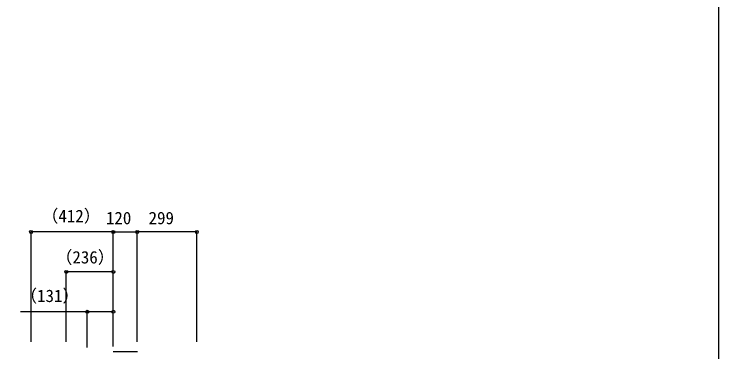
# Model space of a CAD drawing. Units: millimetres, scale not verified. Extents: x -4375 to 4375, y -6498 to 6471.
# Drawn here: x 843 to 4375, y 853 to 2545 of the extents above; entities that cross this region are included whole.
import ezdxf
from ezdxf.enums import TextEntityAlignment as Align

# ---------------------------------------------------------------- set-up
doc = ezdxf.new("R2010")
doc.units = ezdxf.units.MM
doc.header["$LTSCALE"] = 30
for name, color, linetype in [('0-2_YKK_A1', 4, 'Continuous'), ('0-3_YKK_D', 6, 'Continuous'), ('0-4_YKK_ZWAK', 7, 'Continuous')]:
    doc.layers.add(name, color=color, linetype=linetype)
doc.styles.add('ＭＳ ゴシック', font='')
doc.styles.get('ＭＳ ゴシック').set_extended_font_data('MS Gothic')

msp = doc.modelspace()

# ---------------------------------------------------------------- linework, layer by layer
at = {"layer": '0-2_YKK_A1'}
msp.add_line((1459.44, 853.6), (1340.56, 853.6), dxfattribs=at)
for centre, start, end in [((1340.56, 852.6), 90, 176.5), ((1459.44, 852.6), 3.5, 90)]:
    msp.add_arc(centre, 1, start, end, dxfattribs=at)
at = {"layer": '0-3_YKK_D'}
for p, q in [((928, 902.6), (928, 1454.6)), ((1340, 1453.6), (928, 1453.6)), ((1340, 902.6), (1340, 1454.6)), ((1340, 902.6), (1340, 1454.6)), ((1340, 1453.6), (1460, 1453.6)), ((1460, 902.6), (1460, 1454.6)), ((1460, 902.6), (1460, 1454.6)), ((1758.6, 1453.6), (1460, 1453.6)), ((1758.6, 902.6), (1758.6, 1454.6)), ((1103.91, 902.6), (1103.91, 1254.6)), ((1340, 1253.6), (1103.91, 1253.6)), ((1340, 902.6), (1340, 1254.6)), ((1209.32, 875.06), (1209.32, 1054.6)), ((1340, 880.1), (1340, 1054.6))]:
    msp.add_line(p, q, dxfattribs=at)
msp.add_lwpolyline([(1340, 1053.6), (1209.32, 1053.6), (875.14, 1053.6)], dxfattribs=at)
for centre in [(928, 1453.6), (1340, 1453.6), (1340, 1453.6), (1460, 1453.6), (1460, 1453.6), (1758.6, 1453.6), (1103.91, 1253.6), (1340, 1253.6), (1209.32, 1053.6), (1340, 1053.6)]:
    msp.add_circle(centre, 7.5, dxfattribs=at)
at = {"layer": '0-4_YKK_ZWAK'}
msp.add_lwpolyline([(-4375, -6498.4), (4375, -6498.4), (4375, 6251.6)], dxfattribs=at)

# ---------------------------------------------------------------- texts
at = {"layer": '0-3_YKK_D', "style": 'ＭＳ ゴシック'}
for s, p in [('（412）', (979.7, 1483.74)), ('120', (1302.93, 1473.6)), ('299', (1516.81, 1473.6)), ('（236）', (1049.92, 1277.07)), ('（131）', (872.93, 1083.74))]:
    msp.add_text(s, height=62.32, dxfattribs=at).set_placement(p, align=Align.BOTTOM_LEFT)

doc.saveas('drawing.dxf')
